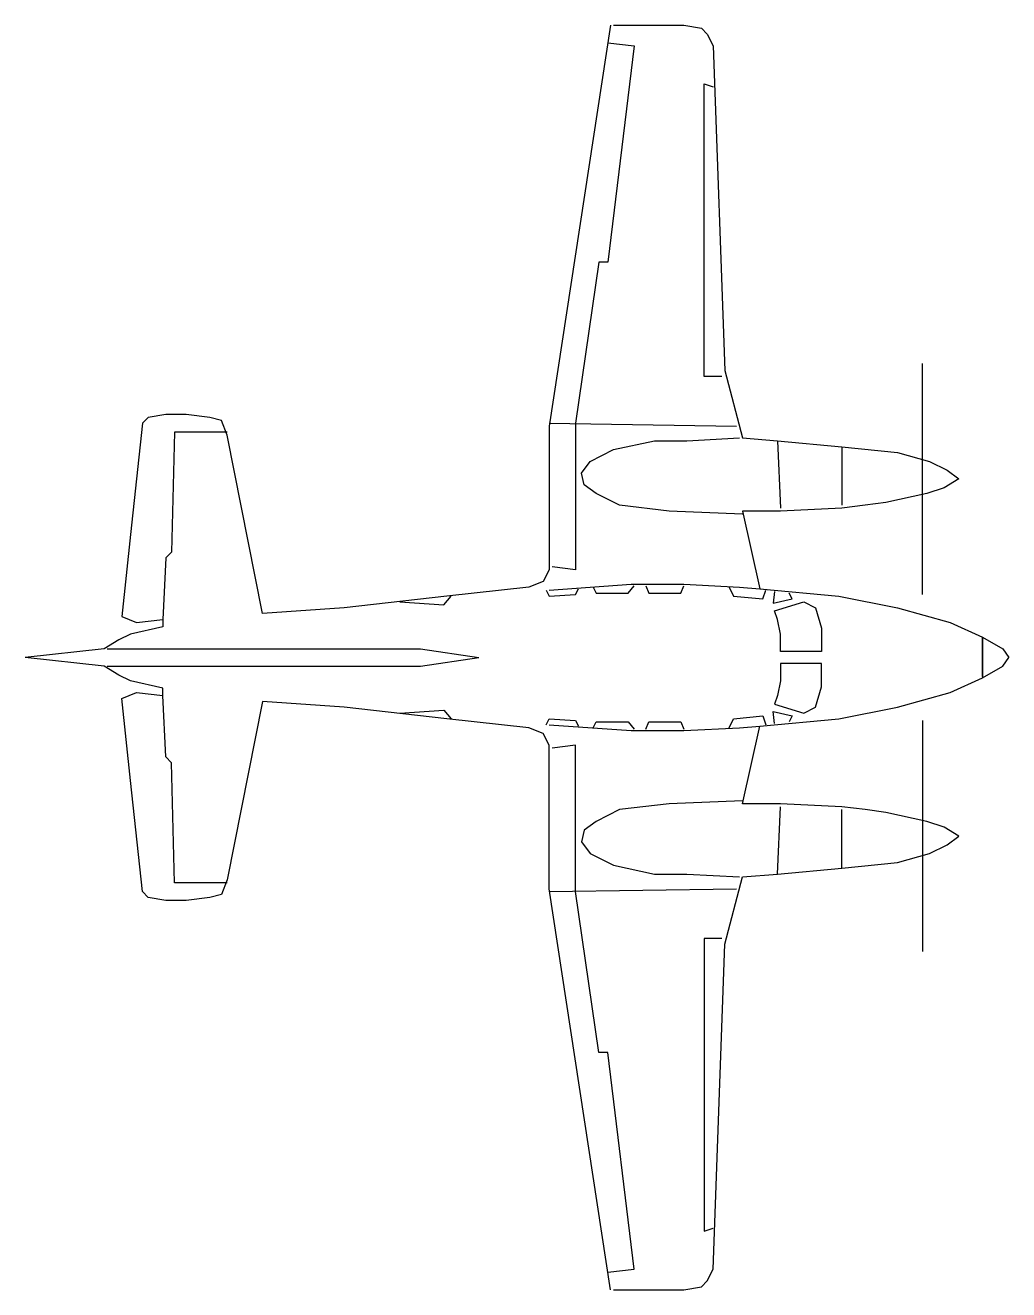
# Model space of a CAD drawing. Extents: x -16886 to -3784, y -3590 to 13256.
import ezdxf

# ---------------------------------------------------------------- set-up
doc = ezdxf.new("R2010")
doc.units = 0
doc.header["$MEASUREMENT"] = 0
doc.layers.add('2D', color=7, linetype='CONTINUOUS')
doc.layers.add('INSERT', color=7, linetype='CONTINUOUS')

# ---------------------------------------------------------------- blocks, each defined once
blk = doc.blocks.new('C-2PLA07')
at = {"layer": '2D', "color": 0, "linetype": 'BYBLOCK'}
for p, q in [((140, 8457), (-679, 3115)), ((179, 8457), (1115, 8457)), ((1115, 8457), (1349, 8418)), ((1349, 8418), (1427, 8340)), ((1427, 8340), (1505, 8184)), ((101, 8223), (452, 8184)), ((452, 8184), (101, 5299)), ((1505, 8184), (1661, 3856)), ((1388, 3778), (1388, 7677)), ((1388, 7677), (1505, 7638)), ((-16, 5299), (-328, 3154)), ((101, 5299), (-16, 5299)), ((4293, 873), (4293, 3953)), ((1622, 3778), (1388, 3778)), ((1661, 3856), (1895, 2959)), ((-6021, 3232), (-6099, 3154)), ((-5787, 3271), (-6021, 3232)), ((-5514, 3271), (-5787, 3271)), ((-5202, 3232), (-5514, 3271)), ((-5046, 3193), (-5202, 3232)), ((-6099, 3154), (-6255, 1672)), ((-5670, 3037), (-5709, 1438)), ((-4968, 3037), (-5670, 3037)), ((-4968, 2998), (-5046, 3193)), ((-679, 3154), (1817, 3115)), ((-679, 3115), (-679, 1204)), ((-328, 3154), (-328, 1204)), ((-4500, 619), (-4968, 2998)), ((179, 2803), (725, 2920)), ((725, 2920), (1154, 2920)), ((1154, 2920), (1856, 2959)), ((1895, 2959), (2363, 2920)), ((2363, 2920), (2402, 2023)), ((2363, 2920), (3221, 2842)), ((-133, 2647), (179, 2803)), ((3221, 2842), (3221, 2062)), ((3221, 2842), (3961, 2764)), ((3961, 2764), (4390, 2647)), ((-250, 2491), (-133, 2647)), ((4390, 2647), (4624, 2530)), ((4624, 2530), (4780, 2413)), ((-211, 2335), (-250, 2491)), ((4780, 2413), (4585, 2296)), ((-55, 2218), (-211, 2335)), ((257, 2062), (-55, 2218)), ((4351, 2218), (3805, 2101)), ((4585, 2296), (4351, 2218)), ((920, 1984), (257, 2062)), ((3221, 2023), (2402, 1984)), ((3533, 2062), (3221, 2023)), ((3805, 2101), (3533, 2062)), ((1895, 1945), (920, 1984)), ((1895, 1984), (2129, 951)), ((2402, 1984), (1895, 1984)), ((-6255, 1672), (-6372, 580)), ((-5787, 1360), (-5826, 541)), ((-5709, 1438), (-5787, 1360)), ((-679, 1204), (-757, 1048)), ((-328, 1204), (-640, 1243)), ((-757, 1048), (-952, 970)), ((-2044, 853), (-3408, 697)), ((-2083, 736), (-1985, 853)), ((-952, 970), (-2044, 853)), ((-718, 931), (-679, 853)), ((-679, 931), (413, 1009)), ((-679, 853), (-328, 873)), ((-328, 873), (-289, 951)), ((-94, 970), (-55, 892)), ((-55, 892), (374, 892)), ((374, 892), (452, 990)), ((413, 1009), (1115, 1009)), ((608, 990), (647, 892)), ((647, 892), (1076, 892)), ((1076, 892), (1115, 990)), ((1115, 1009), (1856, 970)), ((1719, 970), (1778, 853)), ((1778, 853), (2168, 814)), ((1856, 970), (2129, 951)), ((2129, 951), (3182, 853)), ((2168, 814), (2207, 931)), ((2324, 912), (2304, 756)), ((2558, 814), (2519, 892)), ((3182, 853), (3961, 697)), ((-3408, 697), (-4500, 619)), ((-2667, 775), (-2083, 736)), ((2304, 756), (2558, 814)), ((2324, 658), (2714, 775)), ((2714, 775), (2870, 697)), ((2870, 697), (2948, 424)), ((3961, 697), (4663, 502)), ((-6372, 580), (-6177, 502)), ((-6177, 502), (-5826, 541)), ((-5826, 541), (-5826, 444)), ((2363, 541), (2324, 658)), ((2402, 346), (2363, 541)), ((-6255, 346), (-6411, 268)), ((-5826, 444), (-6255, 346)), ((2402, 112), (2402, 346)), ((2948, 424), (2948, 112)), ((4663, 502), (5092, 307)), ((-6411, 268), (-6606, 151)), ((5092, 307), (5365, 151)), ((5092, -219), (5092, 307)), ((5092, 288), (5092, -239)), ((-6606, 151), (-7659, 34)), ((-6606, -83), (-7659, 34)), ((-6567, 151), (-5085, 151)), ((-5085, 151), (-3174, 151)), ((-3174, 151), (-2395, 151)), ((-2395, 151), (-1615, 34)), ((-2395, -83), (-1615, 34)), ((2636, 112), (2402, 112)), ((2831, 112), (2636, 112)), ((2948, 112), (2831, 112)), ((5365, 151), (5443, 34)), ((5365, -83), (5443, 34)), ((5443, 34), (5443, 34)), ((5443, 34), (5443, 34)), ((-6411, -200), (-6606, -83)), ((-6567, -83), (-5085, -83)), ((-5085, -83), (-3174, -83)), ((-3174, -83), (-2395, -83)), ((2636, -44), (2402, -44)), ((2402, -44), (2402, -278)), ((2831, -44), (2636, -44)), ((2948, -44), (2831, -44)), ((2948, -356), (2948, -44)), ((5092, -239), (5365, -83)), ((-6255, -278), (-6411, -200)), ((-5826, -375), (-6255, -278)), ((2402, -278), (2363, -473)), ((4663, -434), (5092, -239)), ((-6372, -512), (-6177, -434)), ((-6177, -434), (-5826, -473)), ((-5826, -473), (-5826, -375)), ((-5787, -1291), (-5826, -473)), ((2363, -473), (2324, -589)), ((2870, -628), (2948, -356)), ((3961, -628), (4663, -434)), ((-6255, -1603), (-6372, -512)), ((-4500, -550), (-4968, -2929)), ((-3408, -628), (-4500, -550)), ((-2044, -784), (-3408, -628)), ((-2667, -706), (-2083, -667)), ((-2083, -667), (-1985, -784)), ((2324, -589), (2714, -706)), ((2714, -706), (2870, -628)), ((3182, -784), (3961, -628)), ((-952, -901), (-2044, -784)), ((-718, -862), (-679, -784)), ((-679, -784), (-328, -804)), ((-328, -804), (-289, -882)), ((-94, -901), (-55, -823)), ((-55, -823), (374, -823)), ((374, -823), (452, -921)), ((608, -921), (647, -823)), ((647, -823), (1076, -823)), ((1076, -823), (1115, -921)), ((1719, -901), (1778, -784)), ((1778, -784), (2168, -745)), ((2129, -882), (3182, -784)), ((2168, -745), (2207, -862)), ((2324, -843), (2304, -687)), ((2304, -687), (2558, -745)), ((2558, -745), (2519, -823)), ((4293, -804), (4293, -3884)), ((-757, -979), (-952, -901)), ((-679, -1135), (-757, -979)), ((-679, -862), (413, -940)), ((413, -940), (1115, -940)), ((1115, -940), (1856, -901)), ((1856, -901), (2129, -882)), ((1895, -1915), (2129, -882)), ((-679, -3046), (-679, -1135)), ((-328, -1135), (-640, -1174)), ((-328, -3085), (-328, -1135)), ((-5709, -1369), (-5787, -1291)), ((-5670, -2968), (-5709, -1369)), ((-6099, -3085), (-6255, -1603)), ((257, -1993), (-55, -2149)), ((920, -1915), (257, -1993)), ((1895, -1876), (920, -1915)), ((2402, -1915), (1895, -1915)), ((2363, -2851), (2402, -1954)), ((3221, -1954), (2402, -1915)), ((3533, -1993), (3221, -1954)), ((3221, -2773), (3221, -1993)), ((3805, -2032), (3533, -1993)), ((-55, -2149), (-211, -2266)), ((4351, -2149), (3805, -2032)), ((4585, -2227), (4351, -2149)), ((-211, -2266), (-250, -2422)), ((4780, -2344), (4585, -2227)), ((4624, -2461), (4780, -2344)), ((-250, -2422), (-133, -2578)), ((4390, -2578), (4624, -2461)), ((-133, -2578), (179, -2734)), ((3221, -2773), (3961, -2695)), ((3961, -2695), (4390, -2578)), ((179, -2734), (725, -2851)), ((725, -2851), (1154, -2851)), ((1154, -2851), (1856, -2890)), ((1895, -2890), (2363, -2851)), ((2363, -2851), (3221, -2773)), ((-4968, -2968), (-5670, -2968)), ((-4968, -2929), (-5046, -3124)), ((1661, -3787), (1895, -2890)), ((-6021, -3163), (-6099, -3085)), ((-5787, -3202), (-6021, -3163)), ((-5202, -3163), (-5514, -3202)), ((-5046, -3124), (-5202, -3163)), ((140, -8388), (-679, -3046)), ((-679, -3085), (1817, -3046)), ((-16, -5230), (-328, -3085)), ((-5514, -3202), (-5787, -3202)), ((1388, -3709), (1388, -7608)), ((1622, -3709), (1388, -3709)), ((1505, -8115), (1661, -3787)), ((101, -5230), (-16, -5230)), ((452, -8115), (101, -5230)), ((1388, -7608), (1505, -7569)), ((101, -8154), (452, -8115)), ((1427, -8271), (1505, -8115)), ((179, -8388), (1115, -8388)), ((1115, -8388), (1349, -8349)), ((1349, -8349), (1427, -8271))]:
    blk.add_line(p, q, dxfattribs=at)

msp = doc.modelspace()

# ---------------------------------------------------------------- block references
at = {"layer": 'INSERT', "color": 2}
msp.add_blockref('C-2PLA07', (-9227, 4799), dxfattribs=at)

doc.saveas('drawing.dxf')
